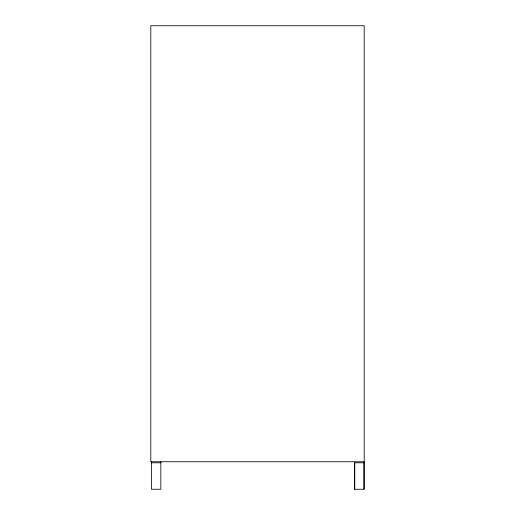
<?xml version="1.0" encoding="UTF-8"?>
<svg xmlns="http://www.w3.org/2000/svg" width="515" height="515" viewBox="0 0 515 515"><rect width="100%" height="100%" fill="white"/><g stroke="black" fill="none" stroke-linecap="round" stroke-linejoin="round"><path stroke-width="0.77" d="M364.195 461.755L150.805 461.755L150.805 25.75L364.195 25.75L364.195 489.25L354.481 489.25L354.481 462.798L364.195 462.798M151.416 462.798L160.835 462.798M363.899 462.798L363.899 489.25M354.784 462.798L354.784 489.25M160.835 461.755L160.835 489.25L151.416 489.25L151.416 461.755"/></g></svg>
